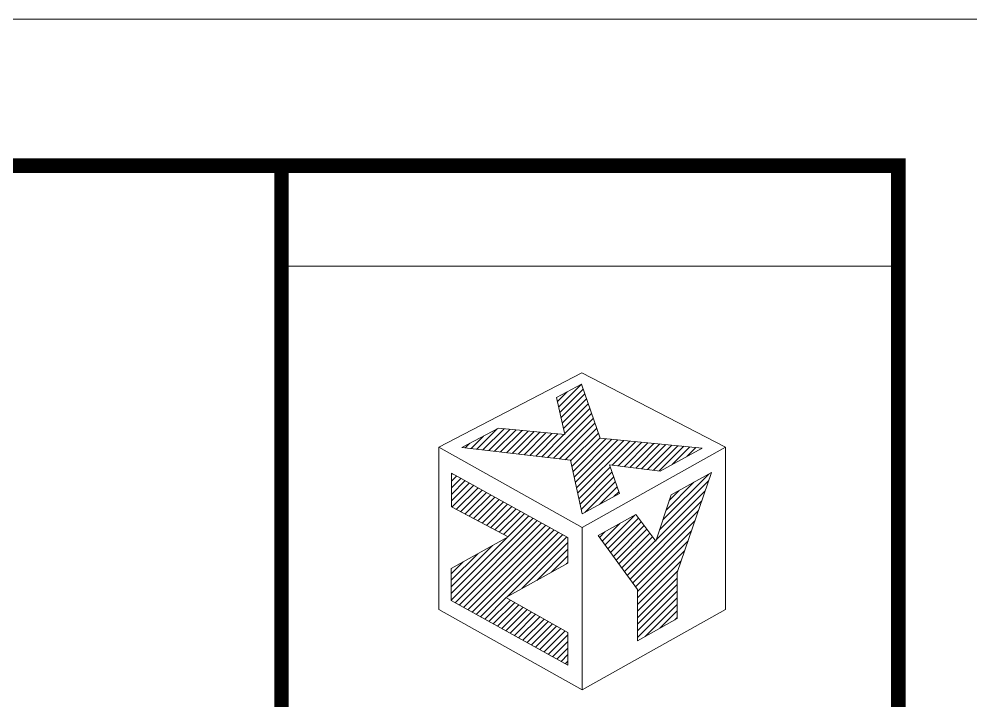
# Model space of a CAD drawing. Header units: inches. Extents: x -3733042 to -3643265, y 623859 to 997713.
# Drawn here: x -3719942 to -3718318, y 633196 to 634359 of the extents above; entities that cross this region are included whole.
import ezdxf

# ---------------------------------------------------------------- set-up
doc = ezdxf.new("R2010")
doc.units = ezdxf.units.IN
doc.header["$LTSCALE"] = 1000
doc.header["$MEASUREMENT"] = 0
doc.layers.get('0').update_dxf_attribs({"lineweight": 18})
for name, color, linetype, lineweight in [('0-TK', 4, 'Continuous', 18), ('PUB_TITLE', 153, 'Continuous', 18), ('SURFACE', 255, 'Continuous', 18)]:
    doc.layers.add(name, color=color, linetype=linetype, lineweight=lineweight)

# ---------------------------------------------------------------- blocks, each defined once
blk = doc.blocks.new('A$C25720DE8')
at = {"layer": '0-TK'}
blk.add_lwpolyline([(81285.8, 1500, 144, 144, 0), (81285.8, 61500, 144, 144, 0)], format="xyseb", dxfattribs=at)
at = {"layer": 'PUB_TITLE'}
blk.add_lwpolyline([(89100, 0), (89100, 63000), (0, 63000), (0, 0)], close=True, dxfattribs=at)
blk.add_lwpolyline([(87600, 1500, 150, 150, 0), (87600, 61500, 150, 150, 0), (3750, 61500, 150, 150, 0), (3750, 1500, 150, 150, 0)], format="xyseb", close=True, dxfattribs=at)

msp = doc.modelspace()

# ---------------------------------------------------------------- hatches: boundary and pattern name
h = msp.add_hatch()
h.set_pattern_fill('ANSI31', color=256, style=0, pattern_type=0)
h.set_pattern_definition([(45, (0, 0), (-5.612660076, 5.612660076), [])])
h.paths.add_polyline_path([(-3719203.9, 633585.2), (-3719203.9, 633527.3), (-3719107.3, 633476.2), (-3719204.4, 633422.5), (-3719204.4, 633367.5), (-3719005.6, 633257.6), (-3719005.6, 633313.2), (-3719111.1, 633373), (-3719005.6, 633431.5), (-3719005.5, 633475.4)], flags=0)
h.paths.add_polyline_path([(-3718886.5, 633386.5), (-3718886.5, 633299.2), (-3718818.9, 633336.9), (-3718818.9, 633415.5), (-3718760.7, 633585.8), (-3718829.4, 633547.7), (-3718855.2, 633469.1), (-3718889.6, 633514.3), (-3718953.7, 633478.4)], flags=0)
h.paths.add_polyline_path([(-3718917.6, 633550.1), (-3718934.6, 633599), (-3718847.8, 633588.6), (-3718776.2, 633627.6), (-3718950.4, 633644.7), (-3718982.3, 633736.6), (-3719024.8, 633713.9), (-3719010.8, 633650.6), (-3719123.5, 633661.6), (-3719186.3, 633628.9), (-3719001.2, 633606.9), (-3718981, 633515.5)], flags=0)

# ---------------------------------------------------------------- linework, layer by layer
for points in [[(-3718981.4, 633756.2), (-3719225.7, 633629.1), (-3718981, 633492.5), (-3718736.4, 633629.1), (-3718981.4, 633756.2)], [(-3719186.3, 633628.9), (-3719123.5, 633661.6), (-3719010.8, 633650.6), (-3719024.8, 633713.9), (-3718982.3, 633736.6), (-3718950.4, 633644.7), (-3718776.2, 633627.6), (-3718847.8, 633588.6), (-3718934.6, 633599), (-3718917.6, 633550.1), (-3718981, 633515.5), (-3719001.2, 633606.9), (-3719186.3, 633628.9)], [(-3719225.7, 633629.1), (-3719225.7, 633352.3), (-3718981, 633215.5), (-3718736.4, 633352.3), (-3718736.4, 633629.1)], [(-3719203.9, 633527.3), (-3719203.9, 633585.2), (-3719005.5, 633475.4), (-3719005.6, 633431.5), (-3719111.1, 633373), (-3719005.6, 633313.2), (-3719005.6, 633257.6), (-3719204.4, 633367.5), (-3719204.4, 633422.5), (-3719107.3, 633476.2), (-3719203.9, 633527.3)], [(-3718953.7, 633478.4), (-3718886.5, 633386.5), (-3718886.5, 633299.2), (-3718818.9, 633336.9), (-3718818.9, 633415.5), (-3718760.7, 633585.8), (-3718829.4, 633547.7), (-3718855.2, 633469.1), (-3718889.6, 633514.3), (-3718953.7, 633478.4)], [(-3718981, 633492.5), (-3718981, 633215.5)]]:
    msp.add_lwpolyline(points)
at = {"layer": '0-TK'}
msp.add_line((-3719493.9, 633937.8), (-3718441.5, 633937.8), dxfattribs=at)
msp.add_lwpolyline([(-3719493.9, 624109.3, 24, 24, 0), (-3719493.9, 634109.3, 24, 24, 0)], format="xyseb", dxfattribs=at)
at = {"layer": 'PUB_TITLE'}
msp.add_lwpolyline([(-3718441.5, 624109.3, 25, 25, 0), (-3718441.5, 634109.3, 25, 25, 0), (-3732416.5, 634109.3, 25, 25, 0), (-3732416.5, 624109.3, 25, 25, 0)], format="xyseb", close=True, dxfattribs=at)

# ---------------------------------------------------------------- block references
at = {"layer": 'SURFACE', "xscale": 0.1666666666666667, "yscale": 0.1666666666666667, "zscale": 0.1666666666666667}
msp.add_blockref('A$C25720DE8', (-3733041.5, 623859.3), dxfattribs=at)

doc.saveas('drawing.dxf')
